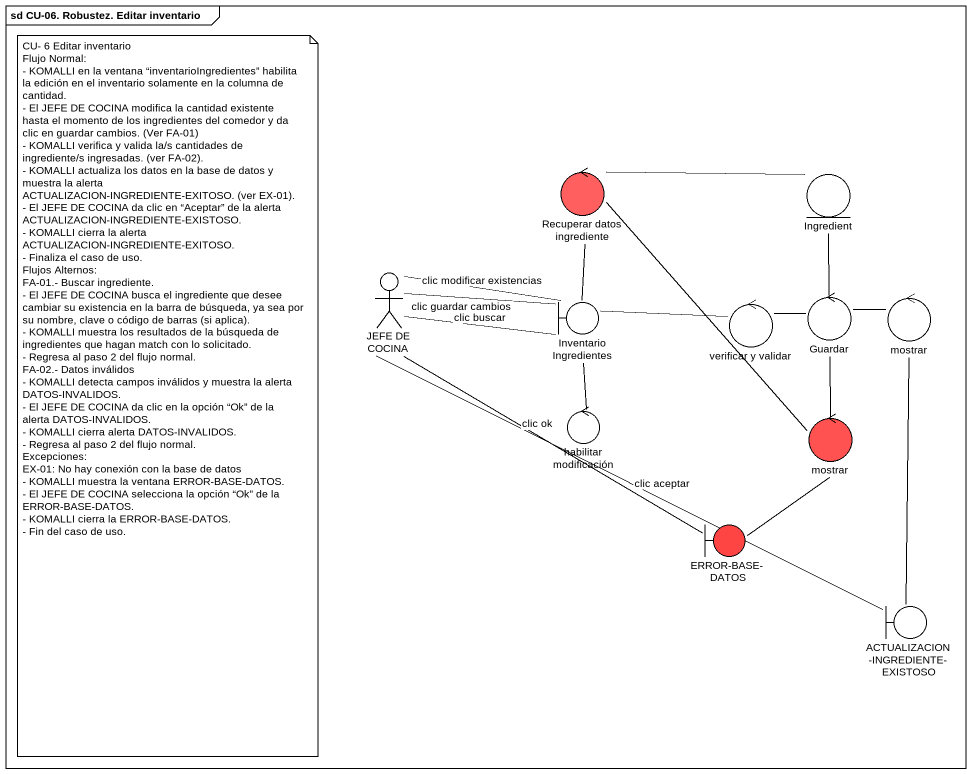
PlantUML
@startuml
mainframe sd CU-06. Robustez. Editar inventario
control "Recuperar datos ingrediente" as Recuperar_datos_ingrediente #FF5F5E
entity Ingredient
actor "JEFE DE COCINA" as JEFE_DE_COCINA
boundary InventarioIngredientes
control "verificar y validar" as verificar_y_validar
control Guardar
control mostrar
control "habilitar modificación" as habilitar_modificación
control "mostrar" as mostrar_2 #FF5251
boundary "ERROR-BASE-DATOS" as ERROR_BASE_DATOS #FF4544
boundary "ACTUALIZACION-INGREDIENTE-EXISTOSO" as ACTUALIZACION_INGREDIENTE
Recuperar_datos_ingrediente -right- Ingredient
Recuperar_datos_ingrediente -- mostrar_2
JEFE_DE_COCINA -right- InventarioIngredientes : clic modificar existencias
JEFE_DE_COCINA -right- InventarioIngredientes : clic buscar
JEFE_DE_COCINA -right- InventarioIngredientes : clic guardar cambios
JEFE_DE_COCINA -- ERROR_BASE_DATOS : clic ok
InventarioIngredientes -up- Recuperar_datos_ingrediente
InventarioIngredientes -right- verificar_y_validar
InventarioIngredientes -- habilitar_modificación
verificar_y_validar -right- Guardar
Guardar -up- Ingredient
Guardar -right- mostrar
Guardar -- mostrar_2
mostrar -- ACTUALIZACION_INGREDIENTE
mostrar_2 -- ERROR_BASE_DATOS
ACTUALIZACION_INGREDIENTE -up- JEFE_DE_COCINA : clic aceptar
note as N1
  CU- 6 Editar inventario
  Flujo Normal:
  - KOMALLI en la ventana “inventarioIngredientes” habilita la edición en el inventario solamente en la columna de cantidad.
  - El JEFE DE COCINA modifica la cantidad existente hasta el momento de los ingredientes del comedor y da clic en guardar cambios. (Ver FA-01)
  - KOMALLI verifica y valida la/s cantidades de ingrediente/s ingresadas. (ver FA-02).
  - KOMALLI actualiza los datos en la base de datos y muestra la alerta ACTUALIZACION-INGREDIENTE-EXITOSO. (ver EX-01).
  - El JEFE DE COCINA da clic en “Aceptar” de la alerta ACTUALIZACION-INGREDIENTE-EXISTOSO.
  - KOMALLI cierra la alerta ACTUALIZACION-INGREDIENTE-EXITOSO.
  - Finaliza el caso de uso.
  Flujos Alternos:
  FA-01.- Buscar ingrediente.
  - El JEFE DE COCINA busca el ingrediente que desee cambiar su existencia en la barra de búsqueda, ya sea por su nombre, clave o código de barras (si aplica).
  - KOMALLI muestra los resultados de la búsqueda de ingredientes que hagan match con lo solicitado.
  - Regresa al paso 2 del flujo normal.
  FA-02.- Datos inválidos
  - KOMALLI detecta campos inválidos y muestra la alerta DATOS-INVALIDOS.
  - El JEFE DE COCINA da clic en la opción “Ok” de la alerta DATOS-INVALIDOS.
  - KOMALLI cierra alerta DATOS-INVALIDOS.
  - Regresa al paso 2 del flujo normal.
  Excepciones:
  EX-01: No hay conexión con la base de datos
  - KOMALLI muestra la ventana ERROR-BASE-DATOS.
  - El JEFE DE COCINA selecciona la opción “Ok” de la ERROR-BASE-DATOS.
  - KOMALLI cierra la ERROR-BASE-DATOS.
  - Fin del caso de uso.
end note
@enduml
